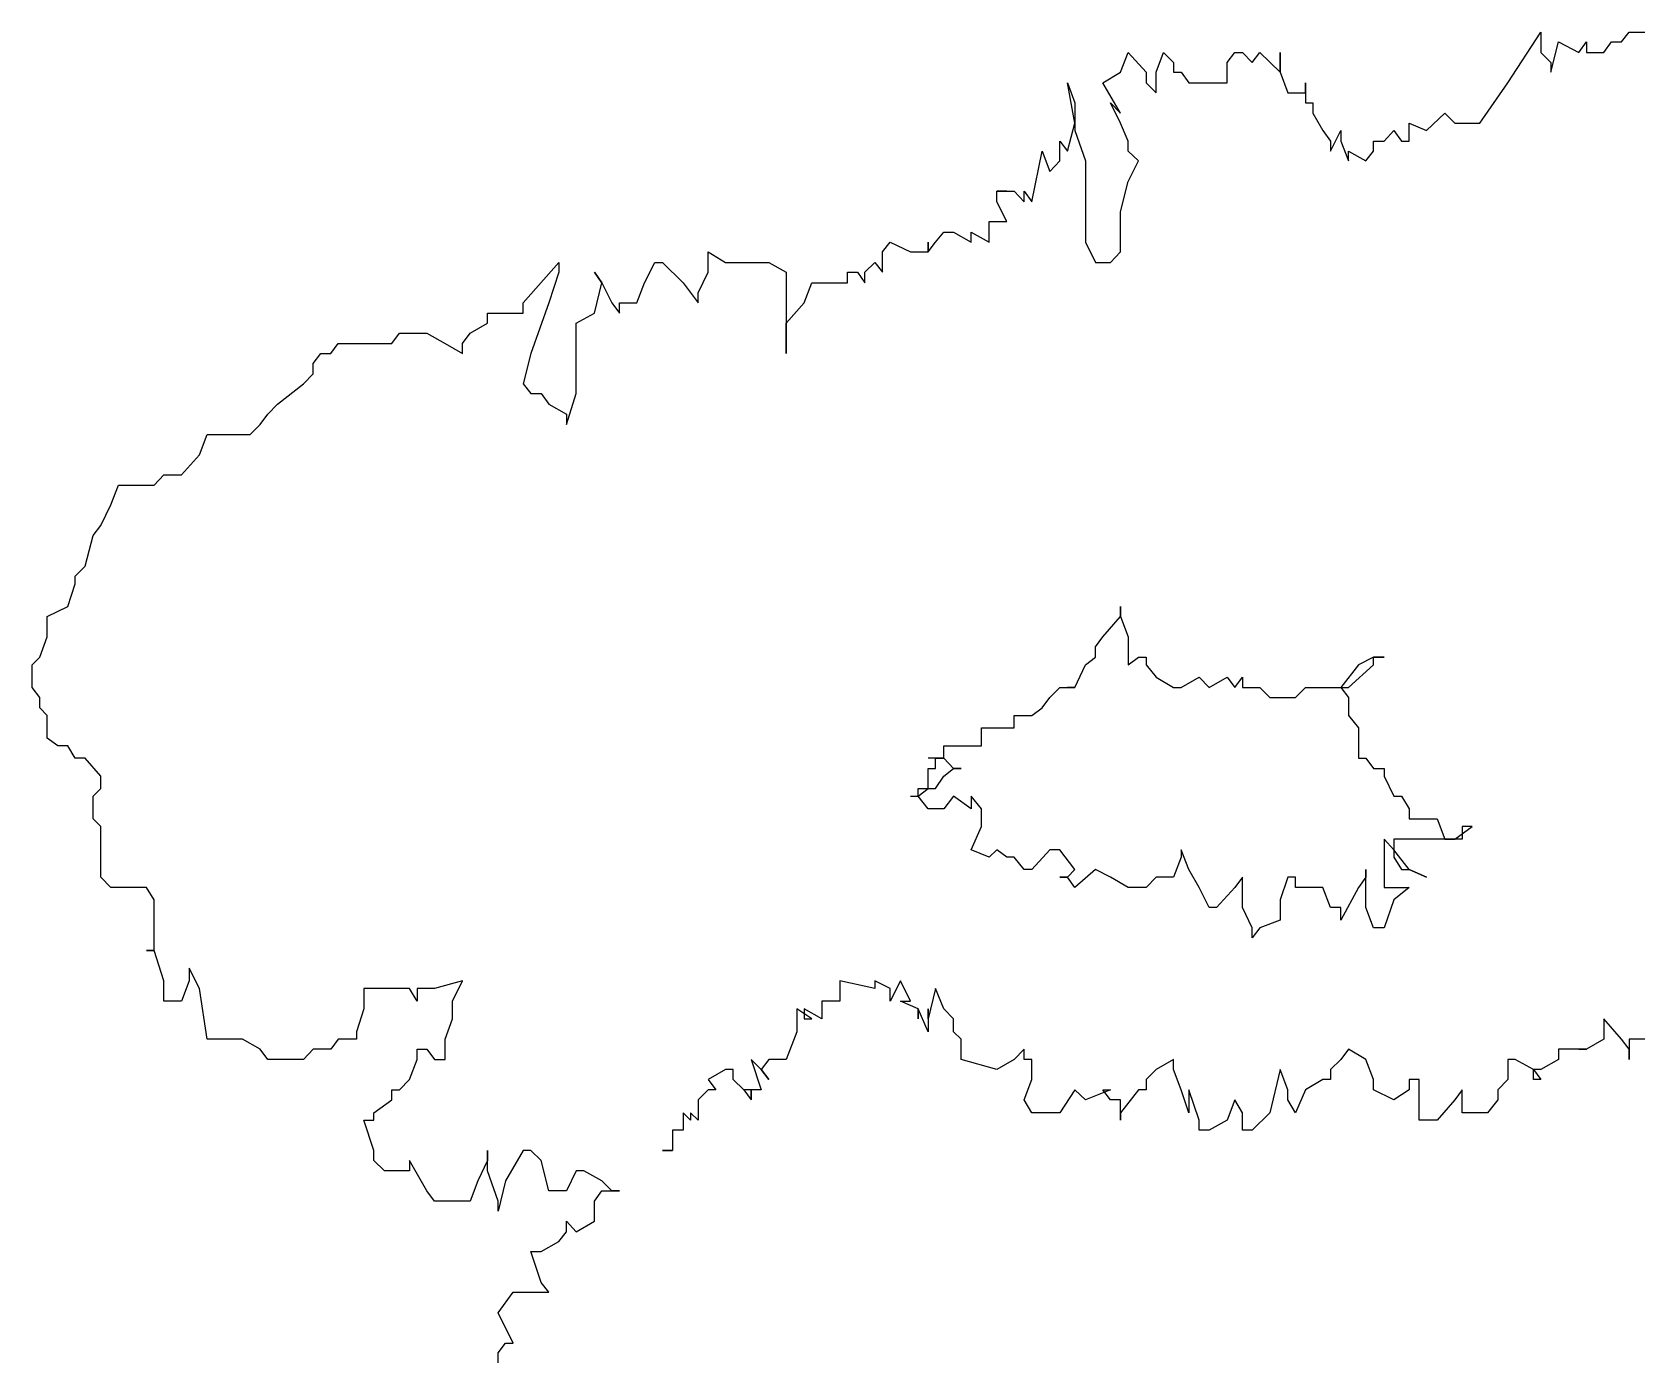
# Model space of a CAD drawing. Extents: x 29.4 to 33.13, y 16.07 to 22.48.
# Drawn here: x 29.4 to 31.247, y 20.879 to 22.406 of the extents above; entities that cross this region are included whole.
import ezdxf

# ---------------------------------------------------------------- set-up
doc = ezdxf.new("R2010")
doc.units = 0
doc.header["$LTSCALE"] = 0.5
doc.header["$MEASUREMENT"] = 0
doc.layers.add('CERCHA', color=7, linetype='CONTINUOUS')

msp = doc.modelspace()

# ---------------------------------------------------------------- linework, layer by layer
at = {"layer": 'CERCHA'}
for p, q in [((31.0987, 22.3472), (31.1369, 22.4056)), ((31.1369, 22.4056), (31.1369, 22.3821)), ((31.1483, 22.3593), (31.1571, 22.3942)), ((31.1571, 22.3942), (31.1806, 22.3821)), ((31.1806, 22.3821), (31.1893, 22.3942)), ((31.1893, 22.3942), (31.1893, 22.3821)), ((31.2094, 22.3821), (31.2182, 22.3942)), ((31.2182, 22.3942), (31.2296, 22.3942)), ((31.2296, 22.3942), (31.2383, 22.4056)), ((31.2383, 22.4056), (31.2591, 22.4056)), ((30.6528, 22.3593), (30.6616, 22.3821)), ((30.6616, 22.3821), (30.6824, 22.3593)), ((30.6938, 22.3593), (30.7025, 22.3821)), ((30.7025, 22.3821), (30.7139, 22.3707)), ((30.7757, 22.3707), (30.7844, 22.3821)), ((30.7844, 22.3821), (30.7932, 22.3821)), ((30.7932, 22.3821), (30.8046, 22.3707)), ((30.8046, 22.3707), (30.8133, 22.3821)), ((30.8133, 22.3821), (30.8368, 22.3593)), ((30.8368, 22.3821), (30.8368, 22.3593)), ((30.8368, 22.3593), (30.8368, 22.3821)), ((31.1369, 22.3821), (31.1483, 22.3707)), ((31.1893, 22.3821), (31.2094, 22.3821)), ((30.6327, 22.3472), (30.6528, 22.3593)), ((30.6824, 22.3593), (30.6824, 22.3472)), ((30.6938, 22.3358), (30.6938, 22.3593)), ((30.7139, 22.3707), (30.7139, 22.3593)), ((30.7139, 22.3593), (30.7227, 22.3593)), ((30.7227, 22.3593), (30.7314, 22.3472)), ((30.7757, 22.3472), (30.7757, 22.3707)), ((30.8368, 22.3593), (30.8455, 22.3358)), ((31.1483, 22.3707), (31.1483, 22.3593)), ((30.5917, 22.3472), (30.6005, 22.3243)), ((30.6005, 22.3008), (30.5917, 22.3472)), ((30.6528, 22.3123), (30.6327, 22.3472)), ((30.6824, 22.3472), (30.6938, 22.3358)), ((30.7314, 22.3472), (30.7757, 22.3472)), ((30.8455, 22.3358), (30.8657, 22.3358)), ((30.8657, 22.3472), (30.8657, 22.3243)), ((30.8657, 22.3358), (30.8657, 22.3472)), ((31.0664, 22.3008), (31.0987, 22.3472)), ((30.6005, 22.3243), (30.6005, 22.2921)), ((30.6414, 22.3243), (30.6528, 22.3123)), ((30.6528, 22.3008), (30.6414, 22.3243)), ((30.8657, 22.3243), (30.8744, 22.3243)), ((30.8744, 22.3243), (30.8744, 22.3123)), ((30.5917, 22.2686), (30.6005, 22.3008)), ((30.6616, 22.28), (30.6528, 22.3008)), ((30.8744, 22.3123), (30.8858, 22.2921)), ((30.9852, 22.3008), (31.0053, 22.2921)), ((30.9852, 22.28), (30.9852, 22.3008)), ((31.0053, 22.2921), (31.0261, 22.3123)), ((31.0261, 22.3123), (31.0376, 22.3008)), ((31.0376, 22.3008), (31.0664, 22.3008)), ((30.6005, 22.2921), (30.6125, 22.2572)), ((30.8858, 22.2921), (30.8945, 22.28)), ((30.8945, 22.2686), (30.9066, 22.2921)), ((30.9066, 22.2921), (30.9066, 22.28)), ((30.9563, 22.28), (30.9677, 22.2921)), ((30.9677, 22.2921), (30.9765, 22.28)), ((30.5508, 22.2102), (30.5629, 22.2686)), ((30.5629, 22.2686), (30.5716, 22.2451)), ((30.583, 22.28), (30.5917, 22.2686)), ((30.583, 22.2572), (30.583, 22.28)), ((30.6616, 22.2686), (30.6616, 22.28)), ((30.6736, 22.2572), (30.6616, 22.2686)), ((30.8945, 22.28), (30.8945, 22.2686)), ((30.9066, 22.28), (30.9154, 22.2572)), ((30.9154, 22.2686), (30.9355, 22.2572)), ((30.9154, 22.2572), (30.9154, 22.2686)), ((30.9355, 22.2572), (30.9442, 22.2686)), ((30.9442, 22.28), (30.9563, 22.28)), ((30.9442, 22.2686), (30.9442, 22.28)), ((30.9765, 22.28), (30.9852, 22.28)), ((30.5716, 22.2451), (30.583, 22.2572)), ((30.6125, 22.2572), (30.6125, 22.1639)), ((30.6616, 22.2337), (30.6736, 22.2572)), ((30.6528, 22.1988), (30.6616, 22.2337)), ((30.5105, 22.2223), (30.5306, 22.2223)), ((30.5219, 22.2223), (30.5105, 22.2223)), ((30.5105, 22.2223), (30.5219, 22.2223)), ((30.5105, 22.2102), (30.5105, 22.2223)), ((30.5219, 22.1874), (30.5105, 22.2102)), ((30.5306, 22.2223), (30.542, 22.2102)), ((30.542, 22.2223), (30.5508, 22.2102)), ((30.542, 22.2102), (30.542, 22.2223)), ((30.6528, 22.1525), (30.6528, 22.1988)), ((30.44, 22.1639), (30.4494, 22.1753)), ((30.4494, 22.1753), (30.4608, 22.1753)), ((30.4608, 22.1753), (30.4809, 22.1639)), ((30.4809, 22.1753), (30.5018, 22.1639)), ((30.4809, 22.1639), (30.4809, 22.1753)), ((30.5018, 22.1874), (30.5219, 22.1874)), ((30.5018, 22.1639), (30.5018, 22.1874)), ((30.1781, 22.1525), (30.1983, 22.1404)), ((30.1781, 22.129), (30.1781, 22.1525)), ((30.3789, 22.1525), (30.3876, 22.1639)), ((30.3789, 22.129), (30.3789, 22.1525)), ((30.3876, 22.1639), (30.4111, 22.1525)), ((30.4111, 22.1525), (30.4313, 22.1525)), ((30.4313, 22.1525), (30.44, 22.1639)), ((30.4313, 22.1639), (30.4313, 22.1525)), ((30.4313, 22.1525), (30.4313, 22.1639)), ((30.6125, 22.1639), (30.624, 22.1404)), ((30.6414, 22.1404), (30.6528, 22.1525)), ((29.9653, 22.094), (30.0062, 22.1404)), ((30.0062, 22.1404), (30.0062, 22.129)), ((30.1049, 22.1169), (30.117, 22.1404)), ((30.117, 22.1404), (30.1258, 22.1404)), ((30.1258, 22.1404), (30.1493, 22.1169)), ((30.1983, 22.1404), (30.248, 22.1404)), ((30.248, 22.1404), (30.2681, 22.129)), ((30.3587, 22.129), (30.3702, 22.1404)), ((30.3702, 22.1404), (30.3789, 22.129)), ((30.624, 22.1404), (30.6414, 22.1404)), ((30.0062, 22.129), (29.9948, 22.094)), ((30.0472, 22.129), (30.0559, 22.1169)), ((30.0559, 22.1169), (30.0472, 22.129)), ((30.0472, 22.082), (30.0559, 22.1169)), ((30.0559, 22.1169), (30.0673, 22.094)), ((30.0962, 22.094), (30.1049, 22.1169)), ((30.1493, 22.1169), (30.1667, 22.094)), ((30.1667, 22.1055), (30.1781, 22.129)), ((30.2681, 22.129), (30.2681, 22.0356)), ((30.2889, 22.094), (30.2976, 22.1169)), ((30.2976, 22.1169), (30.3386, 22.1169)), ((30.3386, 22.129), (30.35, 22.129)), ((30.3386, 22.1169), (30.3386, 22.129)), ((30.35, 22.129), (30.3587, 22.1169)), ((30.3587, 22.1169), (30.3587, 22.129)), ((30.1667, 22.094), (30.1667, 22.1055)), ((29.9243, 22.082), (29.9653, 22.082)), ((29.9243, 22.0705), (29.9243, 22.082)), ((29.9653, 22.082), (29.9653, 22.094)), ((29.9948, 22.094), (29.974, 22.0356)), ((30.0264, 22.0705), (30.0472, 22.082)), ((30.0673, 22.094), (30.0761, 22.082)), ((30.0761, 22.094), (30.0962, 22.094)), ((30.0761, 22.082), (30.0761, 22.094)), ((30.2681, 22.0705), (30.2889, 22.094)), ((29.8142, 22.047), (29.8229, 22.0591)), ((29.8229, 22.0591), (29.8545, 22.0591)), ((29.8545, 22.0591), (29.8753, 22.047)), ((29.8955, 22.047), (29.9042, 22.0591)), ((29.9042, 22.0591), (29.9243, 22.0705)), ((30.0264, 21.9893), (30.0264, 22.0705)), ((30.2681, 22.0356), (30.2681, 22.0705)), ((29.7437, 22.0356), (29.7524, 22.047)), ((29.7524, 22.047), (29.8142, 22.047)), ((29.8753, 22.047), (29.8955, 22.0356)), ((29.8955, 22.0356), (29.8955, 22.047)), ((29.7236, 22.0242), (29.7323, 22.0356)), ((29.7236, 22.0121), (29.7236, 22.0242)), ((29.7323, 22.0356), (29.7437, 22.0356)), ((29.974, 22.0356), (29.9653, 22.0007)), ((29.7122, 22.0007), (29.7236, 22.0121)), ((29.6826, 21.9772), (29.7122, 22.0007)), ((29.9653, 22.0007), (29.974, 21.9893)), ((29.974, 21.9893), (29.9861, 21.9893)), ((29.9861, 21.9893), (29.9948, 21.9772)), ((30.015, 21.9537), (30.0264, 21.9893)), ((29.6712, 21.9658), (29.6826, 21.9772)), ((29.9948, 21.9772), (30.015, 21.9658)), ((29.6511, 21.9423), (29.6625, 21.9537)), ((29.6625, 21.9537), (29.6712, 21.9658)), ((30.015, 21.9658), (30.015, 21.9537)), ((29.5926, 21.9188), (29.6014, 21.9423)), ((29.6014, 21.9423), (29.6511, 21.9423)), ((29.5718, 21.896), (29.5926, 21.9188)), ((29.5403, 21.8839), (29.5517, 21.896)), ((29.5517, 21.896), (29.5718, 21.896)), ((29.4906, 21.8611), (29.4993, 21.8839)), ((29.4993, 21.8839), (29.5403, 21.8839)), ((29.4792, 21.8376), (29.4906, 21.8611)), ((29.4704, 21.8261), (29.4792, 21.8376)), ((29.461, 21.7906), (29.4704, 21.8261)), ((29.4496, 21.7791), (29.461, 21.7906)), ((29.4409, 21.7442), (29.4496, 21.7704)), ((29.4496, 21.7704), (29.4496, 21.7791)), ((29.4174, 21.7328), (29.4409, 21.7442)), ((29.4174, 21.7093), (29.4174, 21.7328)), ((30.6327, 21.7093), (30.6528, 21.7328)), ((30.6528, 21.7442), (30.6528, 21.7328)), ((30.6528, 21.7328), (30.6528, 21.7442)), ((30.6528, 21.7328), (30.6616, 21.7093)), ((29.4087, 21.6858), (29.4174, 21.7093)), ((30.624, 21.6979), (30.6327, 21.7093)), ((30.6616, 21.7093), (30.6616, 21.6771)), ((30.624, 21.6858), (30.624, 21.6979)), ((29.3999, 21.6771), (29.4087, 21.6858)), ((29.3999, 21.6509), (29.3999, 21.6771)), ((30.6005, 21.6509), (30.6125, 21.6771)), ((30.6125, 21.6771), (30.624, 21.6858)), ((30.6616, 21.6771), (30.6736, 21.6858)), ((30.6736, 21.6858), (30.6824, 21.6858)), ((30.6824, 21.6858), (30.6824, 21.6771)), ((30.6824, 21.6771), (30.6938, 21.663)), ((30.9268, 21.6771), (30.9066, 21.6509)), ((30.9154, 21.6509), (30.9442, 21.6771)), ((30.9442, 21.6858), (30.9268, 21.6771)), ((30.9563, 21.6858), (30.9442, 21.6858)), ((30.9442, 21.6858), (30.9563, 21.6858)), ((30.9442, 21.6771), (30.9442, 21.6858)), ((30.6938, 21.663), (30.7139, 21.6509)), ((30.7227, 21.6509), (30.7435, 21.663)), ((30.7435, 21.663), (30.7549, 21.6509)), ((30.7549, 21.6509), (30.7757, 21.663)), ((30.7757, 21.663), (30.7844, 21.6509)), ((30.7844, 21.6509), (30.7932, 21.663)), ((30.7932, 21.663), (30.7932, 21.6509)), ((29.4087, 21.6395), (29.3999, 21.6509)), ((29.4087, 21.6274), (29.4087, 21.6395)), ((30.5629, 21.6274), (30.5716, 21.6395)), ((30.5716, 21.6395), (30.583, 21.6509)), ((30.583, 21.6509), (30.6005, 21.6509)), ((30.5917, 21.6509), (30.6005, 21.6509)), ((30.6005, 21.6509), (30.5917, 21.6509)), ((30.7139, 21.6509), (30.7227, 21.6509)), ((30.7932, 21.6509), (30.8133, 21.6509)), ((30.8133, 21.6509), (30.8247, 21.6395)), ((30.8247, 21.6395), (30.8543, 21.6395)), ((30.8543, 21.6395), (30.8657, 21.6509)), ((30.8657, 21.6509), (30.9154, 21.6509)), ((30.9066, 21.6509), (30.9154, 21.6395)), ((30.9154, 21.6395), (30.9154, 21.6187)), ((29.4174, 21.6187), (29.4087, 21.6274)), ((29.4174, 21.5925), (29.4174, 21.6187)), ((30.5306, 21.6187), (30.5508, 21.6187)), ((30.5306, 21.6046), (30.5306, 21.6187)), ((30.5508, 21.6187), (30.5629, 21.6274)), ((30.9154, 21.6187), (30.9268, 21.6046)), ((30.493, 21.6046), (30.5306, 21.6046)), ((30.493, 21.5837), (30.493, 21.6046)), ((30.9268, 21.6046), (30.9268, 21.5696)), ((29.4295, 21.5837), (29.4174, 21.5925)), ((29.4409, 21.5837), (29.4295, 21.5837)), ((29.4496, 21.5696), (29.4409, 21.5837)), ((30.4494, 21.5837), (30.493, 21.5837)), ((30.4494, 21.5696), (30.4494, 21.5837)), ((29.461, 21.5696), (29.4496, 21.5696)), ((29.4792, 21.5488), (29.461, 21.5696)), ((30.4494, 21.5696), (30.4313, 21.5696)), ((30.44, 21.5696), (30.4494, 21.5696)), ((30.44, 21.5576), (30.44, 21.5696)), ((30.4608, 21.5576), (30.4494, 21.5696)), ((30.9268, 21.5696), (30.9355, 21.5696)), ((30.9355, 21.5696), (30.9442, 21.5576)), ((29.4792, 21.5347), (29.4792, 21.5488)), ((30.4313, 21.5576), (30.44, 21.5576)), ((30.4313, 21.5347), (30.4313, 21.5576)), ((30.44, 21.5347), (30.4494, 21.5488)), ((30.4494, 21.5488), (30.4608, 21.5576)), ((30.4695, 21.5576), (30.4608, 21.5576)), ((30.4608, 21.5576), (30.4695, 21.5576)), ((30.9442, 21.5576), (30.9563, 21.5576)), ((30.9563, 21.5576), (30.9563, 21.5488)), ((30.9563, 21.5488), (30.9677, 21.526)), ((29.4704, 21.526), (29.4792, 21.5347)), ((29.4704, 21.4998), (29.4704, 21.526)), ((30.4111, 21.526), (30.4198, 21.526)), ((30.4198, 21.526), (30.4313, 21.5347)), ((30.4198, 21.5347), (30.4313, 21.5347)), ((30.4198, 21.526), (30.4198, 21.5347)), ((30.4313, 21.5112), (30.4198, 21.526)), ((30.4313, 21.5347), (30.44, 21.5347)), ((30.4608, 21.526), (30.4494, 21.5112)), ((30.4809, 21.5112), (30.4608, 21.526)), ((30.4809, 21.526), (30.4809, 21.5112)), ((30.493, 21.5112), (30.4809, 21.526)), ((30.9677, 21.526), (30.9765, 21.526)), ((30.9765, 21.526), (30.9852, 21.5112)), ((30.4494, 21.5112), (30.4313, 21.5112)), ((30.493, 21.4911), (30.493, 21.5112)), ((30.9852, 21.5112), (30.9852, 21.4998)), ((29.4792, 21.4911), (29.4704, 21.4998)), ((29.4792, 21.4327), (29.4792, 21.4911)), ((30.4809, 21.4642), (30.493, 21.4911)), ((30.9852, 21.4998), (31.0174, 21.4998)), ((31.0174, 21.4998), (31.0261, 21.4763)), ((31.0376, 21.4763), (31.0577, 21.4911)), ((31.0463, 21.4911), (31.0463, 21.4763)), ((31.0577, 21.4911), (31.0463, 21.4911)), ((30.9563, 21.4763), (30.9563, 21.4206)), ((30.9677, 21.4642), (30.9563, 21.4763)), ((30.9677, 21.4763), (30.9677, 21.4555)), ((31.0463, 21.4763), (30.9677, 21.4763)), ((31.0261, 21.4763), (31.0376, 21.4763)), ((30.5018, 21.4555), (30.4809, 21.4642)), ((30.5105, 21.4642), (30.5018, 21.4555)), ((30.5219, 21.4555), (30.5105, 21.4642)), ((30.5306, 21.4555), (30.5219, 21.4555)), ((30.542, 21.4414), (30.5306, 21.4555)), ((30.5716, 21.4642), (30.5508, 21.4414)), ((30.583, 21.4642), (30.5716, 21.4642)), ((30.6005, 21.4414), (30.583, 21.4642)), ((30.7227, 21.4555), (30.7139, 21.4327)), ((30.7227, 21.4642), (30.7227, 21.4555)), ((30.7314, 21.4414), (30.7227, 21.4642)), ((30.9852, 21.4414), (30.9677, 21.4642)), ((30.9677, 21.4555), (30.9765, 21.4414)), ((29.4906, 21.4206), (29.4792, 21.4327)), ((30.5508, 21.4414), (30.542, 21.4414)), ((30.583, 21.4327), (30.5917, 21.4327)), ((30.5917, 21.4327), (30.583, 21.4327)), ((30.5917, 21.4327), (30.6005, 21.4414)), ((30.6005, 21.4206), (30.5917, 21.4327)), ((30.624, 21.4414), (30.6005, 21.4206)), ((30.6414, 21.4327), (30.624, 21.4414)), ((30.6616, 21.4206), (30.6414, 21.4327)), ((30.6938, 21.4327), (30.6824, 21.4206)), ((30.7139, 21.4327), (30.6938, 21.4327)), ((30.7435, 21.4206), (30.7314, 21.4414)), ((30.7932, 21.4327), (30.7844, 21.4206)), ((30.7932, 21.3978), (30.7932, 21.4327)), ((30.8455, 21.4327), (30.8368, 21.4065)), ((30.8543, 21.4327), (30.8455, 21.4327)), ((30.8543, 21.4206), (30.8543, 21.4327)), ((30.9355, 21.4327), (30.9268, 21.4206)), ((30.9355, 21.4414), (30.9355, 21.4327)), ((30.9355, 21.3978), (30.9355, 21.4414)), ((30.9765, 21.4414), (30.9852, 21.4414)), ((31.0053, 21.4327), (30.9852, 21.4414)), ((30.9852, 21.4414), (31.0053, 21.4327)), ((29.5315, 21.4206), (29.4906, 21.4206)), ((29.5403, 21.4065), (29.5315, 21.4206)), ((30.6824, 21.4206), (30.6616, 21.4206)), ((30.7549, 21.3978), (30.7435, 21.4206)), ((30.7844, 21.4206), (30.7636, 21.3978)), ((30.8858, 21.4206), (30.8543, 21.4206)), ((30.8945, 21.3978), (30.8858, 21.4206)), ((30.9268, 21.4206), (30.9066, 21.383)), ((30.9563, 21.4206), (30.9852, 21.4206)), ((30.9852, 21.4206), (30.9677, 21.4065)), ((29.5403, 21.3481), (29.5403, 21.4065)), ((30.7636, 21.3978), (30.7549, 21.3978)), ((30.8046, 21.3743), (30.7932, 21.3978)), ((30.8368, 21.4065), (30.8368, 21.383)), ((30.9066, 21.3978), (30.8945, 21.3978)), ((30.9066, 21.383), (30.9066, 21.3978)), ((30.9442, 21.3743), (30.9355, 21.3978)), ((30.9677, 21.4065), (30.9563, 21.3743)), ((30.8368, 21.383), (30.8133, 21.3743)), ((30.8046, 21.3628), (30.8046, 21.3743)), ((30.8133, 21.3743), (30.8046, 21.3628)), ((30.9563, 21.3743), (30.9442, 21.3743)), ((29.5315, 21.3481), (29.5403, 21.3481)), ((29.5403, 21.3481), (29.5315, 21.3481)), ((29.5517, 21.3132), (29.5403, 21.3481)), ((29.5806, 21.3279), (29.5806, 21.3132)), ((29.5926, 21.3044), (29.5806, 21.3279)), ((29.5517, 21.2897), (29.5517, 21.3132)), ((29.5806, 21.3132), (29.5718, 21.2897)), ((29.6014, 21.246), (29.5926, 21.3044)), ((29.782, 21.3044), (29.782, 21.2809)), ((29.8344, 21.3044), (29.782, 21.3044)), ((29.8431, 21.2897), (29.8344, 21.3044)), ((29.8431, 21.3044), (29.8431, 21.2897)), ((29.8632, 21.3044), (29.8431, 21.3044)), ((29.8955, 21.3132), (29.8632, 21.3044)), ((29.884, 21.2897), (29.8955, 21.3132)), ((30.3299, 21.3132), (30.3299, 21.2897)), ((30.3702, 21.3044), (30.3299, 21.3132)), ((30.3702, 21.3132), (30.3702, 21.3044)), ((30.3876, 21.3044), (30.3702, 21.3132)), ((30.3997, 21.3132), (30.3876, 21.2897)), ((30.3876, 21.2897), (30.3876, 21.3044)), ((30.4111, 21.2897), (30.3997, 21.3132)), ((30.44, 21.3044), (30.4313, 21.2695)), ((30.4494, 21.2809), (30.44, 21.3044)), ((29.5718, 21.2897), (29.5517, 21.2897)), ((29.884, 21.2695), (29.884, 21.2897)), ((30.3091, 21.2897), (30.3091, 21.2695)), ((30.3299, 21.2897), (30.3091, 21.2897)), ((30.3997, 21.2897), (30.4111, 21.2897)), ((30.4198, 21.2809), (30.3997, 21.2897)), ((29.782, 21.2809), (29.7733, 21.2547)), ((29.8753, 21.246), (29.884, 21.2695)), ((30.2802, 21.2809), (30.2802, 21.2547)), ((30.2976, 21.2695), (30.2802, 21.2809)), ((30.2889, 21.2809), (30.2889, 21.2695)), ((30.3091, 21.2695), (30.2889, 21.2809)), ((30.2889, 21.2695), (30.2976, 21.2695)), ((30.4198, 21.2695), (30.4198, 21.2809)), ((30.4198, 21.2809), (30.4198, 21.2695)), ((30.4313, 21.2547), (30.4198, 21.2809)), ((30.4313, 21.2809), (30.4313, 21.2547)), ((30.4313, 21.2695), (30.4313, 21.2809)), ((30.4608, 21.2695), (30.4494, 21.2809)), ((30.4608, 21.2547), (30.4608, 21.2695)), ((31.2094, 21.2695), (31.2094, 21.246)), ((31.2296, 21.246), (31.2094, 21.2695)), ((29.6423, 21.246), (29.6014, 21.246)), ((29.6625, 21.2346), (29.6423, 21.246)), ((29.7524, 21.246), (29.7437, 21.2346)), ((29.7733, 21.246), (29.7524, 21.246)), ((29.7733, 21.2547), (29.7733, 21.246)), ((29.8753, 21.2225), (29.8753, 21.246)), ((30.2802, 21.2547), (30.2681, 21.2225)), ((30.4695, 21.246), (30.4608, 21.2547)), ((30.4695, 21.2225), (30.4695, 21.246)), ((31.2094, 21.246), (31.1893, 21.2346)), ((31.2383, 21.2346), (31.2296, 21.246)), ((31.2383, 21.246), (31.2383, 21.2225)), ((31.2591, 21.246), (31.2383, 21.246)), ((29.6712, 21.2225), (29.6625, 21.2346)), ((29.7236, 21.2346), (29.7122, 21.2225)), ((29.7437, 21.2346), (29.7236, 21.2346)), ((29.8431, 21.2346), (29.8545, 21.2346)), ((29.8431, 21.2225), (29.8431, 21.2346)), ((29.8545, 21.2346), (29.8632, 21.2225)), ((30.542, 21.2346), (30.5306, 21.2225)), ((30.542, 21.2225), (30.542, 21.2346)), ((30.9154, 21.2346), (30.9066, 21.2225)), ((30.9355, 21.2225), (30.9154, 21.2346)), ((31.1571, 21.2346), (31.1571, 21.2225)), ((31.1893, 21.2346), (31.1571, 21.2346)), ((31.1806, 21.2346), (31.1893, 21.2346)), ((31.1893, 21.2346), (31.1806, 21.2346)), ((31.2383, 21.2225), (31.2383, 21.2346)), ((29.7122, 21.2225), (29.6712, 21.2225)), ((29.8344, 21.1997), (29.8431, 21.2225)), ((29.8632, 21.2225), (29.8753, 21.2225)), ((30.1983, 21.2111), (30.1781, 21.1997)), ((30.207, 21.2111), (30.1983, 21.2111)), ((30.207, 21.1997), (30.207, 21.2111)), ((30.2278, 21.2225), (30.2392, 21.1876)), ((30.2392, 21.2111), (30.2278, 21.2225)), ((30.248, 21.2225), (30.2392, 21.2111)), ((30.248, 21.1997), (30.2392, 21.2111)), ((30.2392, 21.2111), (30.248, 21.1997)), ((30.2681, 21.2225), (30.248, 21.2225)), ((30.5105, 21.2111), (30.4695, 21.2225)), ((30.5306, 21.2225), (30.5105, 21.2111)), ((30.5508, 21.2225), (30.542, 21.2225)), ((30.5508, 21.1997), (30.5508, 21.2225)), ((30.6938, 21.2111), (30.6824, 21.1997)), ((30.7139, 21.2225), (30.6938, 21.2111)), ((30.7139, 21.2111), (30.7139, 21.2225)), ((30.7227, 21.1876), (30.7139, 21.2111)), ((30.8368, 21.2111), (30.8247, 21.1614)), ((30.8455, 21.1876), (30.8368, 21.2111)), ((30.9066, 21.2225), (30.8945, 21.2111)), ((30.8945, 21.2111), (30.8945, 21.1997)), ((30.9442, 21.1997), (30.9355, 21.2225)), ((31.0987, 21.2225), (31.0987, 21.1997)), ((31.1074, 21.2225), (31.0987, 21.2225)), ((31.1282, 21.2111), (31.1074, 21.2225)), ((31.1282, 21.1997), (31.1282, 21.2111)), ((31.1282, 21.2111), (31.1369, 21.1997)), ((31.1369, 21.2111), (31.1282, 21.2111)), ((31.1571, 21.2225), (31.1369, 21.2111)), ((29.8229, 21.1876), (29.8344, 21.1997)), ((30.1781, 21.1997), (30.1869, 21.1876)), ((30.2191, 21.1876), (30.207, 21.1997)), ((30.542, 21.1762), (30.5508, 21.1997)), ((30.6824, 21.1997), (30.6824, 21.1876)), ((30.8858, 21.1997), (30.8657, 21.1876)), ((30.8945, 21.1997), (30.8858, 21.1997)), ((30.9442, 21.1876), (30.9442, 21.1997)), ((30.9852, 21.1997), (30.9852, 21.1876)), ((30.9966, 21.1997), (30.9852, 21.1997)), ((30.9966, 21.1527), (30.9966, 21.1997)), ((31.0987, 21.1997), (31.0872, 21.1876)), ((31.1369, 21.1997), (31.1282, 21.1997)), ((29.7934, 21.1614), (29.8142, 21.1762)), ((29.8142, 21.1876), (29.8229, 21.1876)), ((29.8142, 21.1762), (29.8142, 21.1876)), ((30.1781, 21.1876), (30.1667, 21.1762)), ((30.1667, 21.1762), (30.1667, 21.1527)), ((30.1869, 21.1876), (30.1781, 21.1876)), ((30.2278, 21.1876), (30.2191, 21.1876)), ((30.2191, 21.1876), (30.2278, 21.1762)), ((30.2278, 21.1876), (30.2191, 21.1876)), ((30.2278, 21.1762), (30.2278, 21.1876)), ((30.2278, 21.1762), (30.2278, 21.1876)), ((30.2278, 21.1876), (30.2278, 21.1762)), ((30.2392, 21.1876), (30.2278, 21.1876)), ((30.5508, 21.1614), (30.542, 21.1762)), ((30.6005, 21.1876), (30.583, 21.1614)), ((30.6125, 21.1762), (30.6005, 21.1876)), ((30.6414, 21.1876), (30.6125, 21.1762)), ((30.6327, 21.1876), (30.6414, 21.1876)), ((30.6414, 21.1762), (30.6327, 21.1876)), ((30.6528, 21.1762), (30.6414, 21.1762)), ((30.6736, 21.1876), (30.6528, 21.1614)), ((30.6528, 21.1527), (30.6528, 21.1762)), ((30.6824, 21.1876), (30.6736, 21.1876)), ((30.7314, 21.1614), (30.7227, 21.1876)), ((30.7314, 21.1876), (30.7314, 21.1614)), ((30.7435, 21.1527), (30.7314, 21.1876)), ((30.7844, 21.1762), (30.7757, 21.1527)), ((30.7932, 21.1614), (30.7844, 21.1762)), ((30.8455, 21.1762), (30.8455, 21.1876)), ((30.8543, 21.1614), (30.8455, 21.1762)), ((30.8657, 21.1876), (30.8543, 21.1614)), ((30.9677, 21.1762), (30.9442, 21.1876)), ((30.9852, 21.1876), (30.9677, 21.1762)), ((31.0376, 21.1762), (31.0174, 21.1527)), ((31.0463, 21.1876), (31.0376, 21.1762)), ((31.0463, 21.1614), (31.0463, 21.1876)), ((31.0872, 21.1762), (31.0752, 21.1614)), ((31.0872, 21.1876), (31.0872, 21.1762)), ((29.7934, 21.1527), (29.7934, 21.1614)), ((30.1493, 21.1614), (30.1493, 21.1413)), ((30.158, 21.1527), (30.1493, 21.1614)), ((30.158, 21.1614), (30.158, 21.1527)), ((30.1667, 21.1527), (30.158, 21.1614)), ((30.583, 21.1614), (30.5508, 21.1614)), ((30.6528, 21.1614), (30.6528, 21.1527)), ((30.7932, 21.1413), (30.7932, 21.1614)), ((30.8247, 21.1614), (30.8046, 21.1413)), ((31.0752, 21.1614), (31.0463, 21.1614)), ((29.782, 21.1527), (29.7934, 21.1527)), ((29.7934, 21.1178), (29.782, 21.1527)), ((30.1372, 21.1413), (30.1372, 21.1178)), ((30.1493, 21.1413), (30.1372, 21.1413)), ((30.7435, 21.1413), (30.7435, 21.1527)), ((30.7549, 21.1413), (30.7435, 21.1413)), ((30.7757, 21.1527), (30.7549, 21.1413)), ((30.8046, 21.1413), (30.7932, 21.1413)), ((31.0174, 21.1527), (30.9966, 21.1527)), ((29.7934, 21.1064), (29.7934, 21.1178)), ((29.9243, 21.1178), (29.9243, 21.1064)), ((29.9243, 21.0943), (29.9243, 21.1178)), ((29.9653, 21.1178), (29.9451, 21.0829)), ((29.974, 21.1178), (29.9653, 21.1178)), ((29.9861, 21.1064), (29.974, 21.1178)), ((30.1258, 21.1178), (30.1372, 21.1178)), ((30.1372, 21.1178), (30.1258, 21.1178)), ((29.8055, 21.0943), (29.7934, 21.1064)), ((29.8344, 21.1064), (29.8344, 21.0943)), ((29.8545, 21.0714), (29.8344, 21.1064)), ((29.9243, 21.1064), (29.9129, 21.0829)), ((29.9948, 21.0714), (29.9861, 21.1064)), ((29.8344, 21.0943), (29.8055, 21.0943)), ((29.9129, 21.0829), (29.9042, 21.0594)), ((29.9364, 21.0594), (29.9243, 21.0943)), ((29.9451, 21.0829), (29.9364, 21.0479)), ((30.0264, 21.0943), (30.015, 21.0714)), ((30.0351, 21.0943), (30.0264, 21.0943)), ((30.0559, 21.0829), (30.0351, 21.0943)), ((30.0673, 21.0714), (30.0559, 21.0829)), ((29.8632, 21.0594), (29.8545, 21.0714)), ((30.015, 21.0714), (29.9948, 21.0714)), ((30.0472, 21.0594), (30.0559, 21.0714)), ((30.0559, 21.0714), (30.0761, 21.0714)), ((30.0761, 21.0714), (30.0673, 21.0714)), ((29.9042, 21.0594), (29.8632, 21.0594)), ((29.9364, 21.0479), (29.9364, 21.0594)), ((30.0472, 21.0365), (30.0472, 21.0594)), ((30.0062, 21.013), (30.015, 21.0244)), ((30.015, 21.0365), (30.0264, 21.0244)), ((30.015, 21.0244), (30.015, 21.0365)), ((30.0264, 21.0244), (30.0472, 21.0365)), ((29.9861, 21.0016), (30.0062, 21.013)), ((29.974, 21.0016), (29.9861, 21.0016)), ((29.9861, 20.966), (29.974, 21.0016)), ((29.9364, 20.9311), (29.9539, 20.9546)), ((29.9539, 20.9546), (29.9948, 20.9546)), ((29.9948, 20.9546), (29.9861, 20.966)), ((29.9539, 20.8962), (29.9364, 20.9311)), ((29.9364, 20.8848), (29.9451, 20.8962)), ((29.9451, 20.8962), (29.9539, 20.8962)), ((29.9364, 20.8734), (29.9364, 20.8848))]:
    msp.add_line(p, q, dxfattribs=at)

doc.saveas('drawing.dxf')
